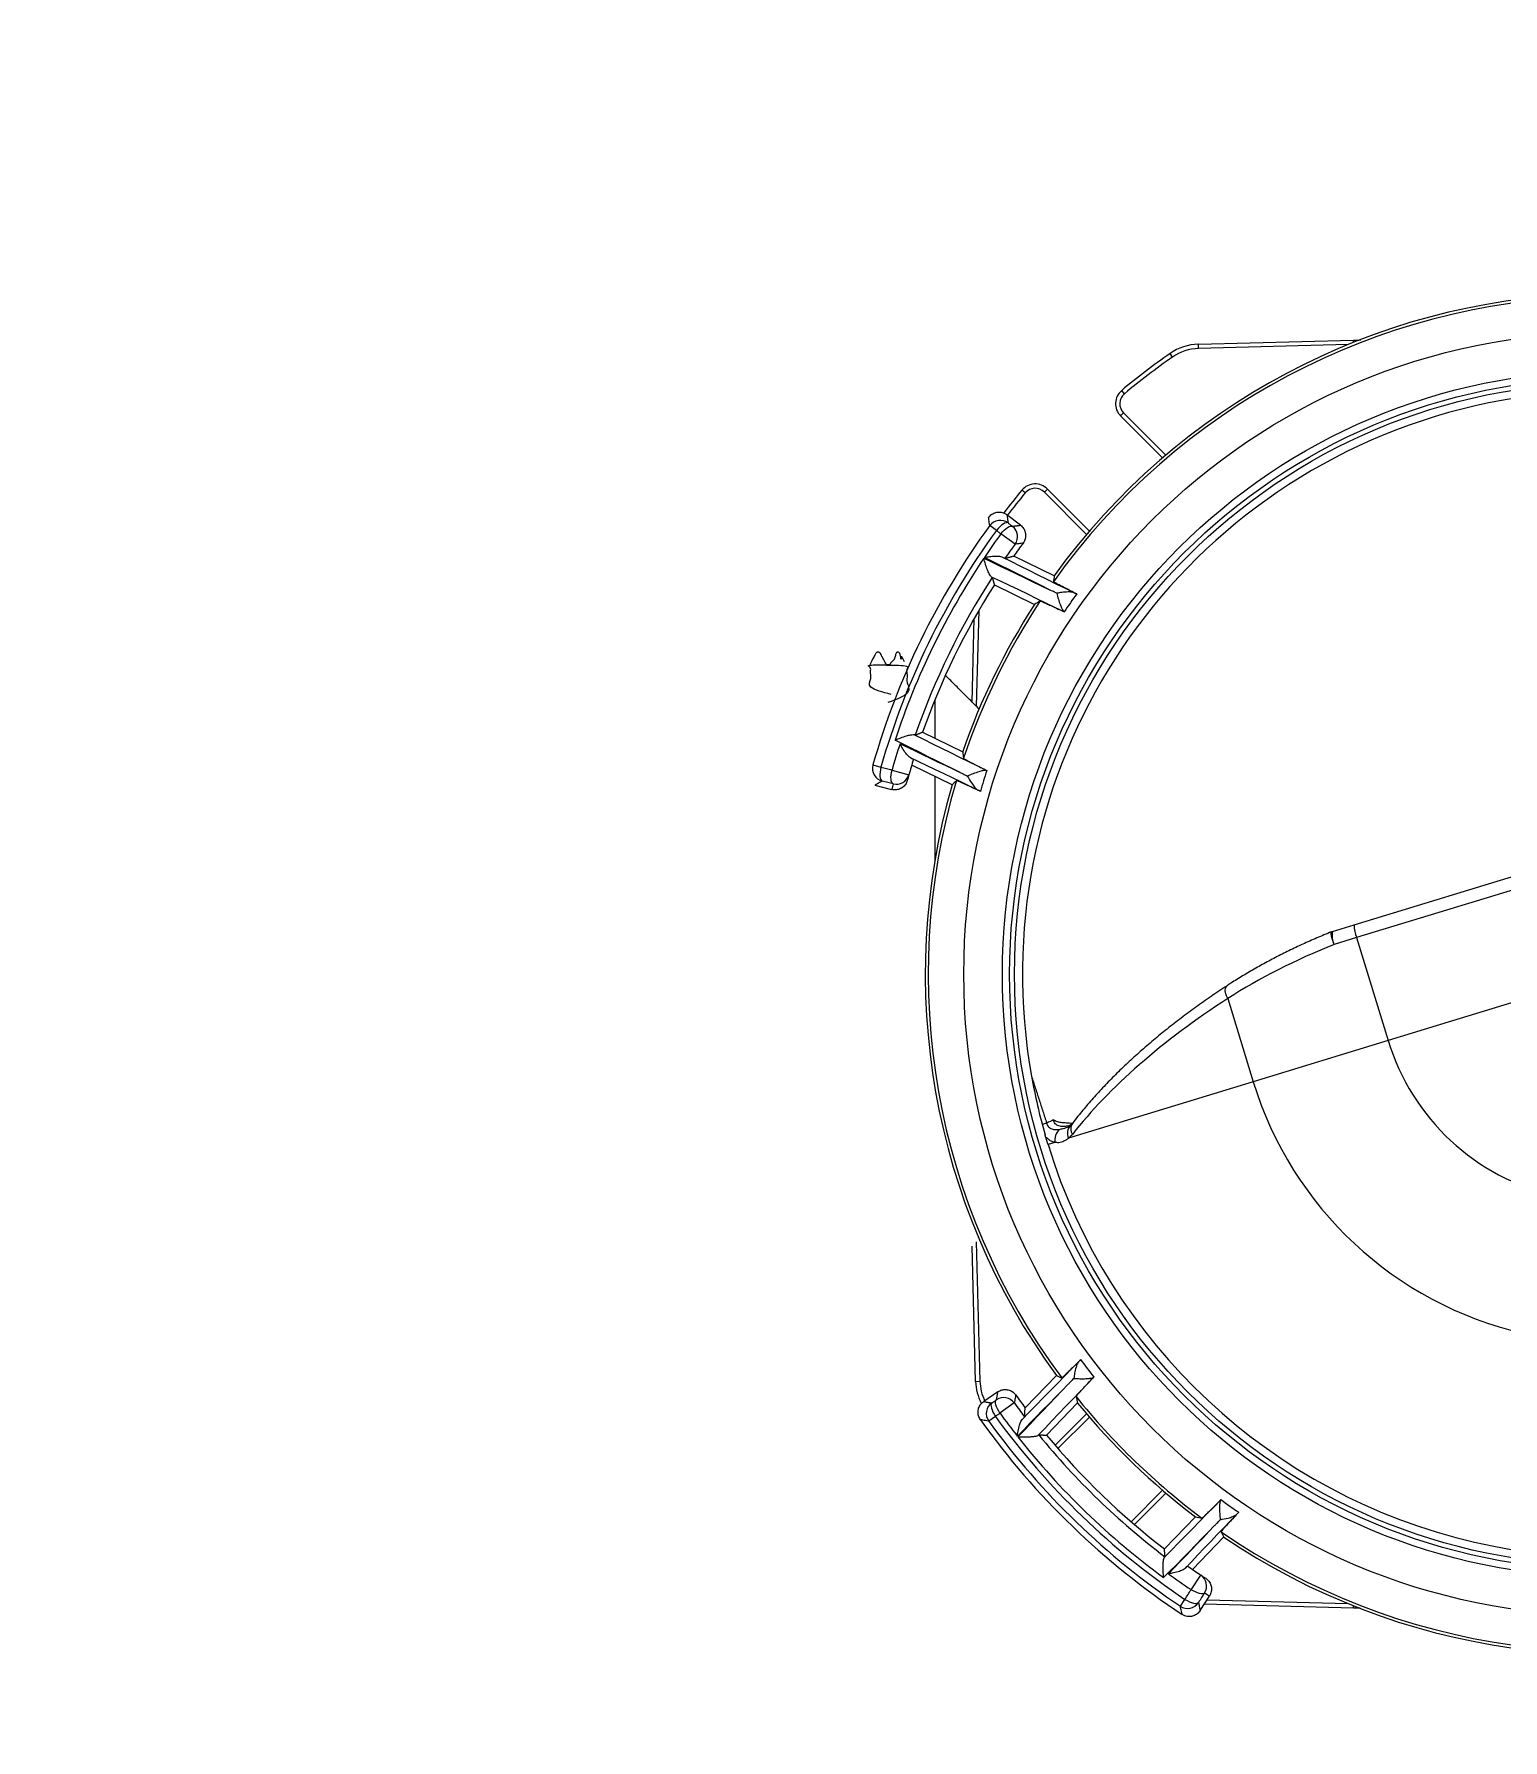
# Model space of a CAD drawing. Header units: millimetres. Extents: x -294625 to 2136527, y -251383 to 128331.
# Drawn here: x 1088052.3 to 1088231.2, y -78329.5 to -78121.6 of the extents above; entities that cross this region are included whole.
import ezdxf

# ---------------------------------------------------------------- set-up
doc = ezdxf.new("R2010")
doc.units = ezdxf.units.MM
doc.layers.add('N3-NOTE', color=11, linetype='Continuous', lineweight=13)
doc.styles.add('P-VNTIMEH', font='vntimeh.shx', dxfattribs={"width": 0.75, "height": 300})
doc.dimstyles.new('N-NOTE', dxfattribs={"dimtxt": 200, "dimasz": 30, "dimexe": 50, "dimexo": 50, "dimgap": 100, "dimtad": 1, "dimdec": 0, "dimdsep": 46, "dimtxsty": 'P-VNTIMEH', "dimblk": 'OPEN30', "dimcen": 0, "dimse1": 1, "dimse2": 1, "dimclrd": 256, "dimclre": 7, "dimclrt": 256, "dimadec": 0, "dimazin": 0, "dimtfac": 1, "dimtdec": 0, "dimtix": 1, "dimtmove": 2, "dimatfit": 3, "dimldrblk": 'OPEN30', "dimfxl": 1, "dimtolj": 1, "dimtzin": 0, "dimarcsym": 0})

# ---------------------------------------------------------------- blocks, each defined once
blk = doc.blocks.new('23')
at = {"color": 8, "linetype": 'Continuous', "lineweight": 15}
for p, q in [((2951304.16, 1774423.13), (2951303.41, 1774420.23)), ((2951307.68, 1774423.48), (2951307.29, 1774422.1)), ((2951306.8, 1774420.16), (2951305.96, 1774417.22)), ((2951304.21, 1774409.69), (2951307.65, 1774416.73)), ((2951313.4, 1774414.84), (2951309.99, 1774407.85)), ((2951305.69, 1774412.71), (2951290.97, 1774412.71)), ((2951318.99, 1774412.71), (2951312.37, 1774412.71)), ((2951200.36, 1774405.61), (2951223.9, 1774406.22)), ((2951200.36, 1774405.61), (2951200.38, 1774404.86)), ((2951224.64, 1774405.49), (2951200.38, 1774404.86)), ((2951334.57, 1774405.05), (2951317.9, 1774405.49)), ((2951318.63, 1774406.22), (2951333.19, 1774405.84)), ((2951194.27, 1774402.17), (2951193.43, 1774403.33)), ((2951198.55, 1774401.74), (2951196.85, 1774404.21)), ((2951339.02, 1774402.35), (2951335.61, 1774395.36)), ((2951348.5, 1774401.99), (2951349.35, 1774403.15)), ((2951196.61, 1774398.89), (2951194.81, 1774401.37)), ((2951340.62, 1774391.93), (2951344.05, 1774398.97)), ((2951346.11, 1774398.75), (2951347.91, 1774401.23)), ((2951349.42, 1774397.79), (2951351.25, 1774400.17)), ((2951201.4, 1774391.56), (2951195.76, 1774397)), ((2951355.04, 1774396.98), (2951355.52, 1774397.55)), ((2951191, 1774393.26), (2951196.6, 1774387.86)), ((2951241.96, 1774391.8), (2951241.59, 1774393.01)), ((2951347.83, 1774386.29), (2951355.19, 1774393.65)), ((2951355.72, 1774393.12), (2951348.4, 1774385.8)), ((2951355.19, 1774393.65), (2951355.72, 1774393.12)), ((2951194.13, 1774385.8), (2951188.66, 1774391.28)), ((2951189.23, 1774391.77), (2951194.7, 1774386.29)), ((2951252.51, 1774357.29), (2951242.68, 1774389.42)), ((2951180.92, 1774372.5), (2951175.44, 1774377.98)), ((2951175.93, 1774378.55), (2951181.4, 1774373.07)), ((2951361.13, 1774373.07), (2951368.45, 1774380.39)), ((2951368.98, 1774379.86), (2951361.61, 1774372.5)), ((2951368.98, 1774379.86), (2951368.45, 1774380.39)), ((2951372.3, 1774379.71), (2951372.88, 1774380.19)), ((2951171.2, 1774372.76), (2951176.8, 1774367.35)), ((2951161.22, 1774369.98), (2951162.41, 1774369.18)), ((2951378.69, 1774371.35), (2951379.3, 1774371.78)), ((2951160.46, 1774366.53), (2951162.99, 1774364.92)), ((2951164.1, 1774368.12), (2951166.64, 1774366.41)), ((2951173.27, 1774362.42), (2951167.63, 1774367.87)), ((2951380.18, 1774366.82), (2951380.93, 1774366.84)), ((2951380.87, 1774340.8), (2951380.18, 1774366.82)), ((2951380.93, 1774366.84), (2951381.64, 1774339.86)), ((2951160.89, 1774339.86), (2951161.57, 1774365.82)), ((2951162.31, 1774365.35), (2951161.67, 1774340.8)), ((2951267.02, 1774361.73), (2951252.51, 1774357.29)), ((2951259.69, 1774333.81), (2951252.51, 1774357.29)), ((2951277.62, 1774339.3), (2951276.42, 1774343.22)), ((2951278.68, 1774343.5), (2951279.84, 1774339.73)), ((2951160.89, 1774339.86), (2951161.28, 1774339.85)), ((2951277.62, 1774339.3), (2951259.69, 1774333.81)), ((2951300.78, 1774263.54), (2951277.62, 1774339.3)), ((2951279.84, 1774339.73), (2951302.86, 1774264.43)), ((2951381.25, 1774339.85), (2951381.64, 1774339.86)), ((2951282.85, 1774258.06), (2951259.69, 1774333.81))]:
    blk.add_line(p, q, dxfattribs=at)
at = {"color": 8, "linetype": 'Continuous', "lineweight": 15, "flags": 128}
for points in [[(2951304.4, 1774419.95), (2951304.46, 1774420.19), (2951304.52, 1774420.43), (2951304.58, 1774420.67), (2951304.64, 1774420.91), (2951304.7, 1774421.15), (2951304.76, 1774421.39), (2951304.82, 1774421.64), (2951304.88, 1774421.88)], [(2951304.4, 1774419.95), (2951304.49, 1774420.09), (2951304.65, 1774420.2), (2951304.89, 1774420.28), (2951305.2, 1774420.33), (2951305.56, 1774420.34), (2951305.95, 1774420.31), (2951306.37, 1774420.25), (2951306.8, 1774420.16)], [(2951307.29, 1774422.1), (2951306.86, 1774422.19), (2951306.44, 1774422.25), (2951306.04, 1774422.28), (2951305.69, 1774422.26), (2951305.38, 1774422.21), (2951305.14, 1774422.13), (2951304.97, 1774422.02), (2951304.88, 1774421.88)], [(2951306.36, 1774408.29), (2951307.06, 1774409.72), (2951307.77, 1774411.14), (2951308.48, 1774412.56), (2951309.18, 1774413.98), (2951309.88, 1774415.4), (2951310.58, 1774416.82), (2951311.28, 1774418.23), (2951311.98, 1774419.64)], [(2951307.29, 1774422.1), (2951307.23, 1774421.86), (2951307.16, 1774421.61), (2951307.1, 1774421.37), (2951307.04, 1774421.13), (2951306.98, 1774420.89), (2951306.92, 1774420.64), (2951306.86, 1774420.4), (2951306.8, 1774420.16)], [(2951325.66, 1774417.97), (2951325.76, 1774418.02), (2951326.24, 1774418.29), (2951326.51, 1774418.47), (2951326.53, 1774418.56), (2951326.43, 1774418.58), (2951326.26, 1774418.58), (2951326.13, 1774418.57), (2951326.1, 1774418.58), (2951326.09, 1774418.58), (2951326.09, 1774418.58), (2951326.09, 1774418.58), (2951326.09, 1774418.58), (2951326.09, 1774418.58), (2951326.09, 1774418.58), (2951326.09, 1774418.58), (2951326.09, 1774418.58), (2951326.1, 1774418.58), (2951326.1, 1774418.58), (2951326.1, 1774418.58), (2951326.1, 1774418.58), (2951326.1, 1774418.58), (2951326.12, 1774418.59), (2951326.17, 1774418.6), (2951326.36, 1774418.63), (2951326.61, 1774418.68), (2951326.91, 1774418.76), (2951327.09, 1774418.82), (2951327.21, 1774418.9), (2951327.28, 1774418.97), (2951327.31, 1774419.03), (2951327.32, 1774419.09), (2951327.32, 1774419.14), (2951327.32, 1774419.17), (2951327.32, 1774419.2), (2951327.31, 1774419.22), (2951327.31, 1774419.25), (2951327.28, 1774419.32), (2951327.24, 1774419.38), (2951327.17, 1774419.45), (2951327.04, 1774419.51), (2951326.92, 1774419.54), (2951326.75, 1774419.58), (2951326.55, 1774419.62), (2951326.41, 1774419.66), (2951326.27, 1774419.7), (2951326.21, 1774419.73), (2951326.18, 1774419.74), (2951326.15, 1774419.75), (2951326.13, 1774419.76), (2951326.12, 1774419.77), (2951326.11, 1774419.78), (2951326.09, 1774419.78), (2951326.07, 1774419.8), (2951326.04, 1774419.81), (2951325.99, 1774419.85), (2951325.95, 1774419.88), (2951325.83, 1774420), (2951325.71, 1774420.13), (2951325.58, 1774420.26), (2951325.39, 1774420.41), (2951325.11, 1774420.57), (2951325.11, 1774420.57)], [(2951303.3, 1774405.22), (2951304.01, 1774406.7), (2951304.72, 1774408.17), (2951305.42, 1774409.64), (2951306.13, 1774411.11), (2951306.83, 1774412.58), (2951307.54, 1774414.04), (2951308.24, 1774415.51), (2951308.94, 1774416.96)], [(2951311.38, 1774418.76), (2951310.76, 1774417.45), (2951310.13, 1774416.15), (2951309.51, 1774414.85), (2951308.88, 1774413.54), (2951308.25, 1774412.23), (2951307.62, 1774410.92), (2951306.99, 1774409.6), (2951306.36, 1774408.29)], [(2951312.93, 1774416.22), (2951312.16, 1774414.67), (2951311.38, 1774413.11), (2951310.61, 1774411.54), (2951309.83, 1774409.98), (2951309.06, 1774408.41), (2951308.28, 1774406.84), (2951307.5, 1774405.26), (2951306.72, 1774403.69)], [(2951196.6, 1774402.78), (2951196.47, 1774402.89), (2951196.27, 1774402.94), (2951196.02, 1774402.93), (2951195.72, 1774402.87), (2951195.38, 1774402.76), (2951195.01, 1774402.6), (2951194.64, 1774402.4), (2951194.27, 1774402.17)], [(2951194.81, 1774401.37), (2951194.74, 1774401.47), (2951194.68, 1774401.57), (2951194.61, 1774401.67), (2951194.54, 1774401.77), (2951194.47, 1774401.87), (2951194.4, 1774401.97), (2951194.34, 1774402.07), (2951194.27, 1774402.17)], [(2951194.81, 1774401.37), (2951195.18, 1774401.6), (2951195.56, 1774401.8), (2951195.92, 1774401.96), (2951196.26, 1774402.07), (2951196.56, 1774402.13), (2951196.82, 1774402.13), (2951197.01, 1774402.09), (2951197.14, 1774401.98)], [(2951196.6, 1774402.78), (2951196.67, 1774402.68), (2951196.74, 1774402.58), (2951196.8, 1774402.48), (2951196.87, 1774402.38), (2951196.94, 1774402.28), (2951197.01, 1774402.18), (2951197.07, 1774402.08), (2951197.14, 1774401.98)], [(2951334.35, 1774390.21), (2951335.11, 1774391.8), (2951335.87, 1774393.38), (2951336.63, 1774394.96), (2951337.39, 1774396.54), (2951338.14, 1774398.11), (2951338.9, 1774399.69), (2951339.65, 1774401.26), (2951340.4, 1774402.82)], [(2951343.68, 1774404.18), (2951343, 1774402.76), (2951342.31, 1774401.34), (2951341.63, 1774399.92), (2951340.95, 1774398.49), (2951340.26, 1774397.06), (2951339.57, 1774395.63), (2951338.88, 1774394.2), (2951338.19, 1774392.76)], [(2951338.19, 1774392.76), (2951338.9, 1774394.19), (2951339.6, 1774395.61), (2951340.31, 1774397.03), (2951341.01, 1774398.45), (2951341.71, 1774399.86), (2951342.41, 1774401.27), (2951343.11, 1774402.68), (2951343.81, 1774404.09)], [(2951347.91, 1774401.23), (2951347.98, 1774401.32), (2951348.06, 1774401.42), (2951348.13, 1774401.52), (2951348.21, 1774401.61), (2951348.28, 1774401.71), (2951348.36, 1774401.8), (2951348.43, 1774401.9), (2951348.5, 1774401.99)], [(2951349.81, 1774399.96), (2951349.87, 1774400.12), (2951349.85, 1774400.32), (2951349.77, 1774400.56), (2951349.62, 1774400.83), (2951349.41, 1774401.12), (2951349.15, 1774401.42), (2951348.84, 1774401.71), (2951348.5, 1774401.99)], [(2951343.9, 1774401.06), (2951343.13, 1774399.5), (2951342.35, 1774397.93), (2951341.57, 1774396.36), (2951340.79, 1774394.79), (2951340.01, 1774393.21), (2951339.23, 1774391.63), (2951338.45, 1774390.05), (2951337.66, 1774388.46)], [(2951347.91, 1774401.23), (2951348.25, 1774400.95), (2951348.55, 1774400.65), (2951348.81, 1774400.36), (2951349.03, 1774400.07), (2951349.18, 1774399.8), (2951349.26, 1774399.56), (2951349.27, 1774399.36), (2951349.22, 1774399.2)], [(2951349.81, 1774399.96), (2951349.73, 1774399.87), (2951349.66, 1774399.77), (2951349.59, 1774399.68), (2951349.51, 1774399.58), (2951349.44, 1774399.49), (2951349.36, 1774399.39), (2951349.29, 1774399.3), (2951349.22, 1774399.2)], [(2951190.69, 1774398.25), (2951191.83, 1774397.17), (2951192.98, 1774396.08), (2951194.12, 1774394.99), (2951195.26, 1774393.9), (2951196.41, 1774392.8), (2951197.56, 1774391.71), (2951198.71, 1774390.61), (2951199.86, 1774389.51)], [(2951199.86, 1774389.51), (2951198.73, 1774390.62), (2951197.59, 1774391.73), (2951196.46, 1774392.84), (2951195.33, 1774393.95), (2951194.2, 1774395.05), (2951193.07, 1774396.15), (2951191.94, 1774397.25), (2951190.82, 1774398.35)], [(2951193.73, 1774397.51), (2951194.98, 1774396.28), (2951196.23, 1774395.06), (2951197.48, 1774393.84), (2951198.74, 1774392.61), (2951200, 1774391.38), (2951201.26, 1774390.14), (2951202.52, 1774388.91), (2951203.79, 1774387.67)], [(2951201.1, 1774385.06), (2951199.83, 1774386.28), (2951198.56, 1774387.49), (2951197.29, 1774388.7), (2951196.02, 1774389.91), (2951194.76, 1774391.12), (2951193.49, 1774392.32), (2951192.23, 1774393.52), (2951190.98, 1774394.72)], [(2951175.26, 1774364.03), (2951174.12, 1774365.14), (2951172.98, 1774366.26), (2951171.85, 1774367.37), (2951170.71, 1774368.47), (2951169.58, 1774369.58), (2951168.45, 1774370.68), (2951167.32, 1774371.79), (2951166.2, 1774372.89)], [(2951166.85, 1774372.04), (2951167.9, 1774371.05), (2951168.95, 1774370.05), (2951169.99, 1774369.05), (2951171.04, 1774368.05), (2951172.1, 1774367.05), (2951173.15, 1774366.04), (2951174.2, 1774365.04), (2951175.26, 1774364.03)], [(2951169.74, 1774372.73), (2951170.98, 1774371.52), (2951172.23, 1774370.3), (2951173.47, 1774369.08), (2951174.72, 1774367.86), (2951175.98, 1774366.63), (2951177.23, 1774365.41), (2951178.49, 1774364.18), (2951179.75, 1774362.95)], [(2951162.41, 1774369.18), (2951162.19, 1774368.8), (2951162, 1774368.42), (2951161.86, 1774368.05), (2951161.76, 1774367.71), (2951161.71, 1774367.4), (2951161.72, 1774367.15), (2951161.77, 1774366.95), (2951161.88, 1774366.83)], [(2951162.41, 1774369.18), (2951162.62, 1774369.05), (2951162.83, 1774368.92), (2951163.05, 1774368.78), (2951163.26, 1774368.65), (2951163.47, 1774368.52), (2951163.68, 1774368.38), (2951163.89, 1774368.25), (2951164.1, 1774368.12)], [(2951177.23, 1774360.17), (2951176.05, 1774361.3), (2951174.86, 1774362.43), (2951173.68, 1774363.56), (2951172.5, 1774364.68), (2951171.32, 1774365.81), (2951170.15, 1774366.93), (2951168.97, 1774368.05), (2951167.8, 1774369.16)], [(2951163.56, 1774365.77), (2951163.35, 1774365.9), (2951163.14, 1774366.04), (2951162.93, 1774366.17), (2951162.72, 1774366.3), (2951162.51, 1774366.43), (2951162.3, 1774366.56), (2951162.09, 1774366.7), (2951161.88, 1774366.83)], [(2951163.56, 1774365.77), (2951163.46, 1774365.9), (2951163.4, 1774366.09), (2951163.4, 1774366.34), (2951163.45, 1774366.65), (2951163.55, 1774366.99), (2951163.7, 1774367.36), (2951163.88, 1774367.74), (2951164.1, 1774368.12)], [(2951267.02, 1774361.73), (2951267.5, 1774361.96), (2951267.98, 1774362.11), (2951268.41, 1774362.17), (2951268.79, 1774362.14), (2951269.08, 1774362.02), (2951269.24, 1774361.86)], [(2951276.42, 1774343.22), (2951276.94, 1774343.41), (2951277.44, 1774343.57), (2951277.88, 1774343.69), (2951278.24, 1774343.75), (2951278.49, 1774343.75), (2951278.61, 1774343.7), (2951278.62, 1774343.68)]]:
    blk.add_lwpolyline(points, dxfattribs=at)
at = {"color": 8, "linetype": 'Continuous', "lineweight": 15}
for radius in [111.73, 105, 103.76, 102.91]:
    blk.add_circle((2951271.27, 1774295.94), radius, dxfattribs=at)
for centre, radius, start, end in [((2951307.06, 1774421.31), 2.25, 74.0864, 165.4789), ((2951271.27, 1774295.94), 132.64, 53.9347, 74.0653), ((2951269.09, 1774296.5), 128.4, 74.0371, 74.4961), ((2951306.58, 1774419.39), 2.25, 165.4953, 254.0329), ((2951271.27, 1774295.94), 129.2, 71.9113, 74.0371), ((2951271.27, 1774295.94), 131.2, 53.9347, 74.0653), ((2951271.27, 1774295.94), 130.23, 56.2194, 71.7806), ((2951271.27, 1774295.94), 126.15, 74.0371, 74.4958), ((2951271.27, 1774295.94), 126.15, 72.7647, 74.0371), ((2951271.27, 1774295.94), 117.93, 73.4027, 126.5973), ((2951271.27, 1774295.94), 118.43, 73.8456, 126.1544), ((2951271.27, 1774295.94), 127.17, 57.1029, 70.8971), ((2951271.27, 1774295.94), 126.15, 57.514, 70.486), ((2951271.27, 1774295.94), 117.93, 56.5786, 71.4214), ((2951271.27, 1774295.94), 118.43, 57.0889, 70.9111), ((2951271.27, 1774295.94), 133.65, 125.481, 146.519), ((2951200.6, 1774396.61), 9, 91.5, 117.0007), ((2951200.6, 1774396.61), 8.25, 91.5, 115.9939), ((2951271.27, 1774295.94), 113.4, 71.7887, 73.713), ((2951271.27, 1774295.94), 132.64, 125.9347, 146.0653), ((2951271.27, 1774295.94), 131.2, 125.9347, 146.0653), ((2951194.75, 1774401.51), 2.25, 34.5211, 125.9136), ((2951195.29, 1774400.71), 2.25, 305.9681, 34.4802), ((2951271.27, 1774295.94), 130.23, 53.9483, 56.1484), ((2951348.02, 1774401.33), 2.25, 322.5211, 53.9136), ((2951271.27, 1774295.94), 130.23, 125.9483, 128.1484), ((2951271.27, 1774295.94), 127.17, 125.9483, 127.3034), ((2951271.27, 1774295.94), 126.15, 125.5039, 126.7627), ((2951271.27, 1774295.94), 127.17, 53.9483, 55.3034), ((2951271.27, 1774295.94), 126.15, 53.5039, 54.7627), ((2951347.43, 1774400.57), 2.25, 233.9681, 322.4802), ((2951271.27, 1774295.94), 131.25, 50.3376, 52.5), ((2951271.27, 1774295.94), 132, 50.3376, 52.5306), ((2951271.27, 1774295.94), 130.23, 128.2194, 143.7806), ((2951271.27, 1774295.94), 101.51, 100.0708, 106.0103), ((2951271.27, 1774295.94), 101.51, 293.9292, 100.0708), ((2951353.6, 1774395.24), 2.25, 315, 50.3376), ((2951353.6, 1774395.24), 3, 315, 50.3376), ((2951271.27, 1774295.94), 101.51, 107, 287), ((2951271.27, 1774295.94), 127.17, 129.1029, 142.8971), ((2951271.27, 1774295.94), 126.15, 129.514, 142.486), ((2951129.39, 1774356.49), 121.63, 17.5913, 17.9714), ((2950640.08, 1774110.81), 667.9, 24.90114, 25.01596), ((2951242.37, 1774389.22), 2.62, 44.387, 99.0829), ((2951271.27, 1774295.94), 113.4, 54.287, 56.2113), ((2951271.27, 1774295.94), 117.93, 1.4027, 54.5973), ((2951271.27, 1774295.94), 118.43, 1.8456, 54.1544), ((2951271.27, 1774295.94), 117.93, 128.5786, 143.4214), ((2951271.27, 1774295.94), 118.43, 129.0889, 142.9111), ((2951271.27, 1774295.94), 113.4, 126.287, 128.2113), ((2951243.59, 1774387.75), 1.9, 44.5557, 118.5201), ((2951244.33, 1774387.36), 1.7, 56.0029, 124.393), ((2951370.57, 1774378.27), 3, 39.6624, 135), ((2951370.57, 1774378.27), 2.25, 39.6624, 135), ((2951271.27, 1774295.94), 131.25, 35.0684, 39.6624), ((2951271.27, 1774295.94), 132, 35.0684, 39.6624), ((2951271.27, 1774295.94), 129.2, 143.9113, 146.0371), ((2951163.09, 1774368.73), 2.25, 146.0864, 237.4789), ((2951371.94, 1774366.61), 8.25, 1.5, 35.0684), ((2951371.94, 1774366.61), 9, 1.5, 35.0684), ((2951164.77, 1774367.67), 2.25, 237.4953, 326.0329), ((2951271.27, 1774295.94), 126.15, 146.0371, 146.4958), ((2951271.27, 1774295.94), 126.15, 144.7647, 146.0371), ((2951270.06, 1774294.04), 128.4, 146.0371, 146.4961), ((2951271.27, 1774295.94), 113.4, 143.7887, 145.713), ((2951271.27, 1774295.94), 118.43, 145.8456, 198.1544), ((2951271.27, 1774295.94), 117.93, 145.4027, 198.5973), ((2951271.27, 1774295.94), 64.16, 107, 287), ((2951277.97, 1774339.99), 3.58, 78.5401, 115.7739), ((2951276.53, 1774342.84), 2.25, 17, 21.8949), ((2951279.76, 1774334.18), 5.55, 89.2393, 112.7499), ((2951271.27, 1774295.94), 39.61, 107, 287)]:
    blk.add_arc(centre, radius, start, end, dxfattribs=at)
for centre, major_axis, ratio, start_param, end_param in [((2951206.38, 1774327.58), (129.78, -63.3), 0.866047, 1.195522, 1.202828), ((2951346.48, 1774259.25), (150.45, -73.38), 0.866047, 2.19579, 2.20305), ((2951196.05, 1774332.62), (150.45, -73.38), 0.866047, 0.938543, 0.945803), ((2951321.41, 1774347.87), (100.3, 103.87), 0.866047, 1.938764, 1.94607), ((2951336.15, 1774264.29), (129.78, -63.3), 0.866047, 1.938764, 1.94607), ((2951213.13, 1774235.74), (116.28, 120.41), 0.866047, 0.938543, 0.945803), ((2951241.85, 1774297.56), (-30.7, 100.41), 0.475694, 5.25266, 5.685198), ((2951329.4, 1774356.14), (116.28, 120.41), 0.866047, 2.19579, 2.20305), ((2951221.12, 1774244.01), (100.3, 103.87), 0.866047, 1.195522, 1.202828), ((2951253.02, 1774325.18), (-17.54, 57.38), 0.467882, 4.886774, 5.25266)]:
    blk.add_ellipse(centre, major_axis=major_axis, ratio=ratio, start_param=start_param, end_param=end_param, dxfattribs=at)
for points in [[(2951304.88, 1774421.88), (2951304.16, 1774423.13)], [(2951325.12, 1774420.56), (2951325.12, 1774421.15)], [(2951312.88, 1774416.11), (2951312.93, 1774416.22)], [(2951312.88, 1774416.11), (2951313.4, 1774414.84)], [(2951317.41, 1774405), (2951323.27, 1774410.87)], [(2951196.85, 1774404.21), (2951196.6, 1774402.78)], [(2951197.14, 1774401.98), (2951198.55, 1774401.74)], [(2951306.72, 1774403.69), (2951306.71, 1774403.66)], [(2951340.34, 1774402.72), (2951339.02, 1774402.35)], [(2951340.4, 1774402.82), (2951340.34, 1774402.72)], [(2951343.66, 1774400.5), (2951344.05, 1774398.97)], [(2951349.22, 1774399.2), (2951349.42, 1774397.79)], [(2951351.25, 1774400.17), (2951349.81, 1774399.96)], [(2951194.2, 1774397.09), (2951195.76, 1774397)], [(2951253.51, 1774395.89), (2951245.33, 1774393.25)], [(2951190.98, 1774394.72), (2951191.06, 1774394.62)], [(2951191.06, 1774394.62), (2951191, 1774393.26)], [(2951241.59, 1774393.01), (2951242.9, 1774393.41)], [(2951242.9, 1774393.41), (2951243.27, 1774393.51)], [(2951334.33, 1774390.18), (2951334.35, 1774390.21)], [(2951243.37, 1774388.77), (2951242.68, 1774389.42)], [(2951201.12, 1774385.04), (2951201.1, 1774385.06)], [(2951169.84, 1774372.65), (2951169.74, 1774372.73)], [(2951169.84, 1774372.65), (2951171.2, 1774372.76)], [(2951161.88, 1774366.83), (2951160.46, 1774366.53)], [(2951179.75, 1774362.95), (2951179.77, 1774362.93)], [(2951160.86, 1774338.67), (2951160.89, 1774339.86)], [(2951381.64, 1774339.86), (2951381.67, 1774338.58)]]:
    blk.add_open_spline(points, degree=1, dxfattribs=at)
for points, knots in [([(2951319.95, 1774420.32), (2951320.34, 1774421.8), (2951321.11, 1774424.74), (2951322.84, 1774423.61), (2951323.94, 1774424.05), (2951324.72, 1774423.66), (2951325.12, 1774425.03), (2951325.12, 1774422.01), (2951325.11, 1774420.56)], [0, 0, 0, 0, 0.172574, 0.343435, 0.508295, 0.674299, 0.843913, 1, 1, 1, 1]), ([(2951325.1, 1774421.14), (2951325.39, 1774421.29), (2951325.89, 1774421.55), (2951326.51, 1774421.87), (2951326.88, 1774422.07), (2951327.06, 1774422.15), (2951327.1, 1774422.18), (2951327.14, 1774422.21), (2951327.21, 1774422.27), (2951327.29, 1774422.4), (2951327.32, 1774422.53), (2951327.32, 1774422.63), (2951327.31, 1774422.66), (2951327.31, 1774422.68), (2951327.31, 1774422.7), (2951327.3, 1774422.75), (2951327.27, 1774422.82), (2951327.19, 1774422.94), (2951327, 1774423.05), (2951326.63, 1774423.24), (2951325.99, 1774423.58), (2951325.43, 1774423.87), (2951325.11, 1774424.04)], [0, 0, 0, 0, 0.160323, 0.2769, 0.350116, 0.371005, 0.378033, 0.383468, 0.411422, 0.451417, 0.503861, 0.518878, 0.526645, 0.530643, 0.534713, 0.541815, 0.564939, 0.598268, 0.638379, 0.687218, 0.819264, 1, 1, 1, 1]), ([(2951304.99, 1774417.5), (2951304.75, 1774417.59), (2951304.28, 1774417.77), (2951303.73, 1774418.33), (2951303.39, 1774419.01), (2951303.3, 1774419.68), (2951303.38, 1774420.08), (2951303.41, 1774420.23)], [0, 0, 0, 0, 0.217154, 0.434309, 0.651448, 0.868556, 1, 1, 1, 1]), ([(2951311.98, 1774419.64), (2951311.98, 1774419.64), (2951312.13, 1774419.32), (2951312.42, 1774418.65), (2951312.74, 1774417.7), (2951312.92, 1774416.97), (2951312.98, 1774416.47), (2951312.95, 1774416.31), (2951312.93, 1774416.22)], [0, 0, 0, 0, 0.002787, 0.26141, 0.515351, 0.708934, 0.854212, 1, 1, 1, 1]), ([(2951325.08, 1774421.14), (2951325.05, 1774419.65), (2951325.01, 1774416.81), (2951324.35, 1774417.81), (2951323.36, 1774417.44), (2951322.06, 1774417.72), (2951320.12, 1774416.62), (2951319.08, 1774419.41), (2951318.53, 1774420.88)], [0, 0, 0, 0, 0.181158, 0.343794, 0.500717, 0.658729, 0.820178, 1, 1, 1, 1]), ([(2951308.94, 1774416.96), (2951308.9, 1774416.89), (2951308.78, 1774416.66), (2951308.67, 1774416.46), (2951308.65, 1774416.43), (2951308.64, 1774416.42)], [0, 0, 0, 0, 0.239337, 0.690813, 1, 1, 1, 1]), ([(2951308.94, 1774416.96), (2951309.02, 1774417.08), (2951309.2, 1774417.35), (2951309.78, 1774417.83), (2951310.54, 1774418.31), (2951311.12, 1774418.62), (2951311.38, 1774418.75), (2951311.38, 1774418.76)], [0, 0, 0, 0, 0.170081, 0.392299, 0.721342, 0.996397, 1, 1, 1, 1]), ([(2951303.07, 1774404.79), (2951303.25, 1774405.17), (2951303.62, 1774405.95), (2951304.08, 1774406.94), (2951304.46, 1774407.77), (2951304.74, 1774408.39), (2951304.91, 1774408.8), (2951304.96, 1774408.94), (2951304.95, 1774408.96), (2951304.95, 1774408.96)], [0, 0, 0, 0, 0.1593881, 0.3233529, 0.4827564, 0.6468658, 0.8048104, 0.9673994, 1, 1, 1, 1]), ([(2951306.36, 1774408.29), (2951306.27, 1774408.12), (2951306.07, 1774407.69), (2951305.86, 1774407.27), (2951305.74, 1774407.01)], [0, 0, 0, 0, 0.39905, 1, 1, 1, 1]), ([(2951308.84, 1774407.73), (2951308.82, 1774407.7), (2951308.78, 1774407.66), (2951308.58, 1774407.3), (2951308.28, 1774406.74), (2951307.88, 1774405.98), (2951307.4, 1774405.04), (2951306.99, 1774404.23), (2951306.75, 1774403.74), (2951306.71, 1774403.66)], [0, 0, 0, 0, 0.158148, 0.320902, 0.479044, 0.641731, 0.800649, 0.964099, 1, 1, 1, 1]), ([(2951193.43, 1774403.33), (2951193.43, 1774403.37), (2951193.47, 1774403.55), (2951193.55, 1774404.03), (2951193.64, 1774404.48), (2951193.69, 1774404.77)], [0, 0, 0, 0, 0.077365, 0.386827, 1, 1, 1, 1]), ([(2951193.69, 1774404.77), (2951193.91, 1774404.9), (2951194.35, 1774405.15), (2951195.13, 1774405.22), (2951195.87, 1774405.06), (2951196.47, 1774404.69), (2951196.74, 1774404.35), (2951196.85, 1774404.21)], [0, 0, 0, 0, 0.212401, 0.424803, 0.637169, 0.849518, 1, 1, 1, 1]), ([(2951303.07, 1774404.79), (2951303.11, 1774404.86), (2951303.17, 1774404.96), (2951303.27, 1774405.16), (2951303.3, 1774405.22)], [0, 0, 0, 0, 0.71631, 1, 1, 1, 1]), ([(2951305.74, 1774407.01), (2951305.32, 1774406.78), (2951304.65, 1774406.42), (2951303.88, 1774405.87), (2951303.47, 1774405.5), (2951303.35, 1774405.3), (2951303.3, 1774405.22)], [0, 0, 0, 0, 0.437031, 0.694538, 0.883317, 1, 1, 1, 1]), ([(2951306.72, 1774403.69), (2951306.73, 1774403.76), (2951306.76, 1774403.91), (2951306.68, 1774404.4), (2951306.49, 1774405.11), (2951306.16, 1774406.04), (2951305.88, 1774406.69), (2951305.74, 1774407.01)], [0, 0, 0, 0, 0.147538, 0.294572, 0.489584, 0.743705, 1, 1, 1, 1]), ([(2951198.55, 1774401.74), (2951198.67, 1774401.52), (2951198.92, 1774401.07), (2951198.98, 1774400.3), (2951198.8, 1774399.55), (2951198.44, 1774398.98), (2951198.12, 1774398.73), (2951198, 1774398.63)], [0, 0, 0, 0, 0.217128, 0.434257, 0.651351, 0.86843, 1, 1, 1, 1]), ([(2951340.4, 1774402.82), (2951340.46, 1774402.89), (2951340.56, 1774403.02), (2951341, 1774403.28), (2951341.69, 1774403.58), (2951342.63, 1774403.91), (2951343.33, 1774404.1), (2951343.67, 1774404.18), (2951343.68, 1774404.18)], [0, 0, 0, 0, 0.1457879, 0.2910662, 0.4846494, 0.7385902, 0.9972134, 1, 1, 1, 1]), ([(2951343.81, 1774404.09), (2951343.81, 1774404.09), (2951343.87, 1774403.8), (2951343.98, 1774403.16), (2951344.06, 1774402.26), (2951344.05, 1774401.5), (2951343.95, 1774401.2), (2951343.9, 1774401.06)], [0, 0, 0, 0, 0.0036047, 0.2786531, 0.6075509, 0.8298148, 1, 1, 1, 1]), ([(2951349.35, 1774403.15), (2951349.39, 1774403.16), (2951349.57, 1774403.18), (2951350.06, 1774403.25), (2951350.5, 1774403.31), (2951350.8, 1774403.35)], [0, 0, 0, 0, 0.077365, 0.386827, 1, 1, 1, 1]), ([(2951350.8, 1774403.35), (2951350.99, 1774403.18), (2951351.36, 1774402.83), (2951351.68, 1774402.12), (2951351.74, 1774401.36), (2951351.58, 1774400.68), (2951351.34, 1774400.32), (2951351.25, 1774400.17)], [0, 0, 0, 0, 0.212401, 0.424803, 0.637169, 0.849518, 1, 1, 1, 1]), ([(2951198, 1774398.63), (2951197.97, 1774398.64), (2951197.79, 1774398.67), (2951197.32, 1774398.76), (2951196.89, 1774398.84), (2951196.61, 1774398.89)], [0, 0, 0, 0, 0.0768728, 0.3843639, 1, 1, 1, 1]), ([(2951343.66, 1774400.5), (2951343.66, 1774400.52), (2951343.68, 1774400.58), (2951343.8, 1774400.85), (2951343.89, 1774401.03), (2951343.9, 1774401.06)], [0, 0, 0, 0, 0.453983, 0.907851, 1, 1, 1, 1]), ([(2951346.3, 1774397.35), (2951346.29, 1774397.39), (2951346.27, 1774397.57), (2951346.2, 1774398.03), (2951346.15, 1774398.47), (2951346.11, 1774398.75)], [0, 0, 0, 0, 0.0768728, 0.3843639, 1, 1, 1, 1]), ([(2951190.98, 1774394.72), (2951190.93, 1774394.79), (2951190.84, 1774394.93), (2951190.73, 1774395.43), (2951190.65, 1774396.18), (2951190.63, 1774397.17), (2951190.66, 1774397.9), (2951190.69, 1774398.25), (2951190.69, 1774398.25)], [0, 0, 0, 0, 0.145788, 0.291066, 0.484649, 0.73859, 0.997213, 1, 1, 1, 1]), ([(2951190.82, 1774398.35), (2951190.83, 1774398.35), (2951191.11, 1774398.32), (2951191.76, 1774398.23), (2951192.64, 1774398.03), (2951193.36, 1774397.78), (2951193.62, 1774397.59), (2951193.73, 1774397.51)], [0, 0, 0, 0, 0.003605, 0.278653, 0.607551, 0.829815, 1, 1, 1, 1]), ([(2951194.2, 1774397.09), (2951194.17, 1774397.11), (2951194.12, 1774397.15), (2951193.9, 1774397.35), (2951193.76, 1774397.48), (2951193.73, 1774397.51)], [0, 0, 0, 0, 0.453983, 0.907851, 1, 1, 1, 1]), ([(2951349.42, 1774397.79), (2951349.24, 1774397.6), (2951348.9, 1774397.23), (2951348.18, 1774396.93), (2951347.42, 1774396.88), (2951346.76, 1774397.04), (2951346.42, 1774397.27), (2951346.3, 1774397.35)], [0, 0, 0, 0, 0.217128, 0.434257, 0.651351, 0.86843, 1, 1, 1, 1]), ([(2951241.96, 1774391.8), (2951241.96, 1774391.8), (2951241.99, 1774391.97), (2951242.09, 1774392.31), (2951242.38, 1774392.86), (2951242.72, 1774393.22), (2951242.9, 1774393.41)], [0, 0, 0, 0, 0.004907, 0.318523, 0.638801, 1, 1, 1, 1]), ([(2951245.33, 1774393.25), (2951245.22, 1774393.22), (2951245.05, 1774393.17), (2951244.77, 1774393.02), (2951244.6, 1774392.85), (2951244.36, 1774392.51), (2951244.17, 1774391.92), (2951244.21, 1774391.38), (2951244.24, 1774391.05)], [0, 0, 0, 0, 0.102183, 0.157378, 0.293504, 0.341895, 0.60229, 1, 1, 1, 1]), ([(2951336.22, 1774394.37), (2951336.22, 1774394.34), (2951336.21, 1774394.28), (2951336.05, 1774393.9), (2951335.8, 1774393.33), (2951335.44, 1774392.54), (2951334.96, 1774391.52), (2951334.56, 1774390.66), (2951334.33, 1774390.18)], [0, 0, 0, 0, 0.160546, 0.318185, 0.480358, 0.638713, 0.801591, 1, 1, 1, 1]), ([(2951337.57, 1774391.48), (2951337.7, 1774391.74), (2951337.9, 1774392.17), (2951338.11, 1774392.59), (2951338.19, 1774392.76)], [0, 0, 0, 0, 0.60095, 1, 1, 1, 1]), ([(2951204.15, 1774387.34), (2951203.86, 1774387.63), (2951203.26, 1774388.22), (2951202.49, 1774388.99), (2951201.84, 1774389.65), (2951201.36, 1774390.15), (2951201.02, 1774390.52), (2951200.98, 1774390.58), (2951200.96, 1774390.62)], [0, 0, 0, 0, 0.1536, 0.314836, 0.480882, 0.639818, 0.803461, 1, 1, 1, 1]), ([(2951242.68, 1774389.42), (2951242.49, 1774389.69), (2951242.1, 1774390.23), (2951241.87, 1774391.04), (2951241.93, 1774391.58), (2951241.96, 1774391.8)], [0, 0, 0, 0, 0.366239, 0.743471, 1, 1, 1, 1]), ([(2951244.24, 1774391.05), (2951244.29, 1774390.82), (2951244.4, 1774390.25), (2951244.59, 1774389.68), (2951244.77, 1774389.36), (2951244.77, 1774389.35)], [0, 0, 0, 0, 0.392473, 0.983132, 1, 1, 1, 1]), ([(2951245, 1774389.04), (2951244.91, 1774389.31), (2951244.76, 1774389.8), (2951244.72, 1774390.56), (2951244.81, 1774391.16), (2951245.06, 1774391.61), (2951245.33, 1774391.86), (2951245.63, 1774391.99), (2951245.81, 1774392.02), (2951245.89, 1774392.03)], [0, 0, 0, 0, 0.252578, 0.449732, 0.681307, 0.778023, 0.875671, 0.946691, 1, 1, 1, 1]), ([(2951245.89, 1774392.03), (2951245.89, 1774392.03), (2951245.88, 1774392.01), (2951245.83, 1774391.93), (2951245.72, 1774391.73), (2951245.55, 1774391.28), (2951245.45, 1774390.61), (2951245.39, 1774389.74), (2951245.34, 1774389.14), (2951245.31, 1774388.8)], [0, 0, 0, 0, 0.003487, 0.021794, 0.080308, 0.207958, 0.449824, 0.695587, 1, 1, 1, 1]), ([(2951337.57, 1774391.48), (2951337.23, 1774391.4), (2951336.54, 1774391.23), (2951335.61, 1774390.91), (2951334.93, 1774390.62), (2951334.5, 1774390.38), (2951334.4, 1774390.27), (2951334.35, 1774390.21)], [0, 0, 0, 0, 0.256295, 0.510416, 0.705428, 0.852462, 1, 1, 1, 1]), ([(2951337.46, 1774388.01), (2951337.64, 1774388.38), (2951338.02, 1774389.13), (2951338.51, 1774390.1), (2951338.94, 1774390.92), (2951339.26, 1774391.54), (2951339.51, 1774391.98), (2951339.56, 1774392.03), (2951339.59, 1774392.07)], [0, 0, 0, 0, 0.1536, 0.314836, 0.480882, 0.639818, 0.803461, 1, 1, 1, 1]), ([(2951337.66, 1774388.46), (2951337.7, 1774388.59), (2951337.8, 1774388.89), (2951337.81, 1774389.64), (2951337.73, 1774390.55), (2951337.62, 1774391.19), (2951337.57, 1774391.48)], [0, 0, 0, 0, 0.169285, 0.391747, 0.72416, 1, 1, 1, 1]), ([(2951197.72, 1774388.13), (2951197.75, 1774388.12), (2951197.81, 1774388.09), (2951198.12, 1774387.82), (2951198.58, 1774387.41), (2951199.22, 1774386.82), (2951200.04, 1774386.06), (2951200.74, 1774385.4), (2951201.12, 1774385.04)], [0, 0, 0, 0, 0.160546, 0.318185, 0.480358, 0.638713, 0.801591, 1, 1, 1, 1]), ([(2951200.89, 1774388.52), (2951200.68, 1774388.72), (2951200.34, 1774389.05), (2951200, 1774389.38), (2951199.86, 1774389.51)], [0, 0, 0, 0, 0.60095, 1, 1, 1, 1]), ([(2951200.89, 1774388.52), (2951200.86, 1774388.17), (2951200.81, 1774387.47), (2951200.82, 1774386.48), (2951200.89, 1774385.74), (2951200.98, 1774385.26), (2951201.06, 1774385.13), (2951201.1, 1774385.06)], [0, 0, 0, 0, 0.256295, 0.510416, 0.705428, 0.852462, 1, 1, 1, 1]), ([(2951203.79, 1774387.67), (2951203.68, 1774387.75), (2951203.42, 1774387.94), (2951202.71, 1774388.18), (2951201.83, 1774388.39), (2951201.18, 1774388.48), (2951200.89, 1774388.52)], [0, 0, 0, 0, 0.169285, 0.391747, 0.72416, 1, 1, 1, 1]), ([(2951203.79, 1774387.67), (2951203.85, 1774387.62), (2951204.01, 1774387.46), (2951204.1, 1774387.39), (2951204.15, 1774387.34)], [0, 0, 0, 0, 0.390858, 1, 1, 1, 1]), ([(2951244.95, 1774389.09), (2951244.94, 1774389.09), (2951244.86, 1774389.18), (2951244.8, 1774389.29), (2951244.78, 1774389.34), (2951244.77, 1774389.35)], [0, 0, 0, 0, 0.048922, 0.8226876, 1, 1, 1, 1]), ([(2951245.28, 1774388.77), (2951245.26, 1774388.79), (2951245.11, 1774388.9), (2951245.02, 1774389), (2951244.95, 1774389.09)], [0, 0, 0, 0, 0.165309, 1, 1, 1, 1]), ([(2951269.24, 1774361.86), (2951268.92, 1774362.34), (2951268, 1774363.74), (2951266.45, 1774365.99), (2951264.57, 1774368.58), (2951262.67, 1774371.09), (2951260.74, 1774373.52), (2951258.77, 1774375.85), (2951256.78, 1774378.1), (2951254.77, 1774380.25), (2951252.74, 1774382.3), (2951250.68, 1774384.25), (2951248.61, 1774386.09), (2951246.81, 1774387.59), (2951245.7, 1774388.45), (2951245.28, 1774388.77)], [0, 0, 0, 0, 0.042066, 0.122231, 0.20278, 0.283792, 0.365281, 0.447254, 0.529719, 0.61268, 0.696137, 0.780088, 0.864526, 0.949441, 1, 1, 1, 1]), ([(2951337.66, 1774388.46), (2951337.62, 1774388.38), (2951337.53, 1774388.18), (2951337.49, 1774388.08), (2951337.46, 1774388.01)], [0, 0, 0, 0, 0.390858, 1, 1, 1, 1]), ([(2951166.2, 1774372.89), (2951166.2, 1774372.89), (2951166.55, 1774372.93), (2951167.28, 1774372.99), (2951168.27, 1774373.01), (2951169.02, 1774372.95), (2951169.52, 1774372.86), (2951169.67, 1774372.77), (2951169.74, 1774372.73)], [0, 0, 0, 0, 0.0027866, 0.2614098, 0.5153506, 0.7089338, 0.8542121, 1, 1, 1, 1]), ([(2951167.8, 1774369.16), (2951167.72, 1774369.27), (2951167.52, 1774369.53), (2951167.24, 1774370.23), (2951167.01, 1774371.11), (2951166.9, 1774371.75), (2951166.86, 1774372.04), (2951166.85, 1774372.04)], [0, 0, 0, 0, 0.170081, 0.392299, 0.721342, 0.996397, 1, 1, 1, 1]), ([(2951160.46, 1774366.53), (2951160.26, 1774366.69), (2951159.86, 1774367), (2951159.5, 1774367.69), (2951159.38, 1774368.44), (2951159.49, 1774369.13), (2951159.7, 1774369.51), (2951159.79, 1774369.67)], [0, 0, 0, 0, 0.212401, 0.424803, 0.637169, 0.849518, 1, 1, 1, 1]), ([(2951159.79, 1774369.67), (2951159.83, 1774369.67), (2951160.01, 1774369.72), (2951160.49, 1774369.82), (2951160.93, 1774369.92), (2951161.22, 1774369.98)], [0, 0, 0, 0, 0.077365, 0.386827, 1, 1, 1, 1]), ([(2951167.8, 1774369.16), (2951167.86, 1774369.1), (2951168.04, 1774368.92), (2951168.2, 1774368.76), (2951168.22, 1774368.73), (2951168.23, 1774368.72)], [0, 0, 0, 0, 0.239337, 0.690813, 1, 1, 1, 1]), ([(2951176.56, 1774366.22), (2951176.58, 1774366.19), (2951176.61, 1774366.14), (2951176.88, 1774365.83), (2951177.32, 1774365.38), (2951177.92, 1774364.77), (2951178.67, 1774364.02), (2951179.32, 1774363.38), (2951179.7, 1774363), (2951179.77, 1774362.93)], [0, 0, 0, 0, 0.158148, 0.320902, 0.479044, 0.641731, 0.800649, 0.964099, 1, 1, 1, 1]), ([(2951166.08, 1774365.57), (2951165.92, 1774365.37), (2951165.59, 1774364.98), (2951164.9, 1774364.63), (2951164.14, 1774364.52), (2951163.48, 1774364.65), (2951163.12, 1774364.84), (2951162.99, 1774364.92)], [0, 0, 0, 0, 0.217154, 0.434309, 0.651448, 0.868556, 1, 1, 1, 1]), ([(2951175.26, 1774364.03), (2951175.39, 1774363.9), (2951175.73, 1774363.57), (2951176.08, 1774363.24), (2951176.28, 1774363.04)], [0, 0, 0, 0, 0.39905, 1, 1, 1, 1]), ([(2951179.75, 1774362.95), (2951179.68, 1774362.99), (2951179.54, 1774363.06), (2951179.06, 1774363.14), (2951178.32, 1774363.18), (2951177.33, 1774363.15), (2951176.63, 1774363.08), (2951176.28, 1774363.04)], [0, 0, 0, 0, 0.147538, 0.294572, 0.489584, 0.743705, 1, 1, 1, 1]), ([(2951176.28, 1774363.04), (2951176.37, 1774362.58), (2951176.5, 1774361.83), (2951176.79, 1774360.93), (2951177.02, 1774360.42), (2951177.17, 1774360.24), (2951177.23, 1774360.17)], [0, 0, 0, 0, 0.437031, 0.694538, 0.883317, 1, 1, 1, 1]), ([(2951177.57, 1774359.82), (2951177.26, 1774360.11), (2951176.64, 1774360.7), (2951175.84, 1774361.45), (2951175.17, 1774362.07), (2951174.66, 1774362.52), (2951174.32, 1774362.81), (2951174.2, 1774362.9), (2951174.19, 1774362.9), (2951174.19, 1774362.9)], [0, 0, 0, 0, 0.159388, 0.323353, 0.482756, 0.646866, 0.80481, 0.967399, 1, 1, 1, 1]), ([(2951177.57, 1774359.82), (2951177.51, 1774359.88), (2951177.43, 1774359.97), (2951177.27, 1774360.13), (2951177.23, 1774360.17)], [0, 0, 0, 0, 0.71631, 1, 1, 1, 1]), ([(2951278.62, 1774343.68), (2951278.44, 1774344.12), (2951277.92, 1774345.4), (2951277.03, 1774347.48), (2951275.92, 1774349.9), (2951274.76, 1774352.28), (2951273.55, 1774354.6), (2951272.3, 1774356.87), (2951271.01, 1774359.07), (2951269.98, 1774360.72), (2951269.39, 1774361.64), (2951269.24, 1774361.86)], [0, 0, 0, 0, 0.066159, 0.191909, 0.318073, 0.444788, 0.57214, 0.70021, 0.829073, 0.958801, 1, 1, 1, 1])]:
    blk.add_open_spline(points, degree=3, knots=knots, dxfattribs=at)
blk = doc.blocks.new('PMBCB')
h = blk.add_hatch()
h.set_pattern_fill('BTCT2', color=8, scale=30, pattern_type=2)
h.set_pattern_definition([(50, (-27194.2, -11189.96), (215.17805, -18.8256), [22.5, -247.5]), (355, (-27194.2, -11189.96), (-41.6254, 225.6576), [18, -198]), (100.4514, (-27176.26, -11191.53), (173.5528, 206.8319), [19.122, -210.3426]), (46.1842, (-27194.2, -11129.96), (320.1723, -49.6557), [33.75, -371.25]), (96.6356, (-27167.5, -11134.1), (280.3988, 292.2354), [28.683, -315.514]), (351.1842, (-27194.2, -11129.96), (280.3986, 292.2356), [27, -297]), (21, (-27164.2, -11144.96), (179.0721, -120.7857), [22.5, -247.5]), (326, (-27164.2, -11144.96), (72.9946, 217.545), [18, -198]), (71.4514, (-27149.27, -11155.03), (252.0668, 96.7591), [19.122, -210.3426]), (37.5, (-27194.194, -11189.96), (3.64796, 99.86816), [0, -195.6, 0, -201, 0, -198.75]), (7.5, (-27194.19, -11189.96), (78.92086, 118.3235), [0, -114.6, 0, -191.1, 0, -75.75]), (327.5, (-27261.094, -11189.96), (160.14673, -6.76646), [0, -75, 0, -234, 0, -310.5]), (317.5, (-27291.1, -11189.96), (174.95585, 30.0315), [0, -97.5, 0, -155.4, 0, -220.5]), (45, (-27194.19, -11189.96), (-63.6396, 63.6396), []), (45, (-27194.19, -11168.96), (-63.6396, 63.6396), [])])
h.paths.add_polyline_path([(6600, 2700), (-2900, 2700), (-2900, -200), (6600, -200)])
h.paths.add_polyline_path([(5000, 2500), (5000, 0), (0, 0), (0, 2500)], flags=16)
h.paths.add_polyline_path([(5200, 2500), (6400, 2500), (6400, 0), (5200, 0)], flags=16)
h.paths.add_polyline_path([(-200, 2500), (-200, 0), (-2700, 0), (-2700, 2500)], flags=16)
h.paths.add_polyline_path([(5350.97, 389.34), (6075.73, 389.34), (6075.73, 539.34), (5350.97, 539.34)], flags=0)
h.paths.add_polyline_path([(5451.74, 547.35), (5986.02, 547.35), (5986.02, 775.92), (5451.74, 775.92)], flags=0)
h.paths.add_polyline_path([(4155.05, 389.34), (4879.81, 389.34), (4879.81, 539.34), (4155.05, 539.34)], flags=0)
h.paths.add_polyline_path([(4255.82, 547.35), (4790.11, 547.35), (4790.11, 775.92), (4255.82, 775.92)], flags=0)
h.paths.add_polyline_path([(-1032.12, 389.34), (-307.36, 389.34), (-307.36, 539.34), (-1032.12, 539.34)], flags=0)
h.paths.add_polyline_path([(-931.35, 547.35), (-397.07, 547.35), (-397.07, 775.92), (-931.35, 775.92)], flags=0)
at = {"xscale": 0.7000000000000017, "yscale": 0.7000000000000017, "zscale": 0.7000000000000017, "rotation": 90}
blk.add_blockref('23', (1242777.15, -2063922.03), dxfattribs=at)
blk = doc.blocks.new('_Open30')
at = {"color": 0, "linetype": 'ByBlock', "lineweight": -2}
for p, q in [((-1, 0.26795), (0, 0)), ((0, 0), (-1, -0.26795)), ((0, 0), (-1, 0))]:
    blk.add_line(p, q, dxfattribs=at)

msp = doc.modelspace()

# ---------------------------------------------------------------- block references
msp.add_blockref('PMBCB', (1087473.72, -80204.01))

# ---------------------------------------------------------------- next in the draw order: leaders
at = {"layer": 'N3-NOTE'}
msp.add_leader([(1091135.04, -78161.74), (1091135.04, -74362.36), (1083978.18, -74362.36)], dimstyle='N-NOTE', override={"dimasz": 300, "dimgap": 100, "dimtad": 0}, dxfattribs=at)

doc.saveas('drawing.dxf')
